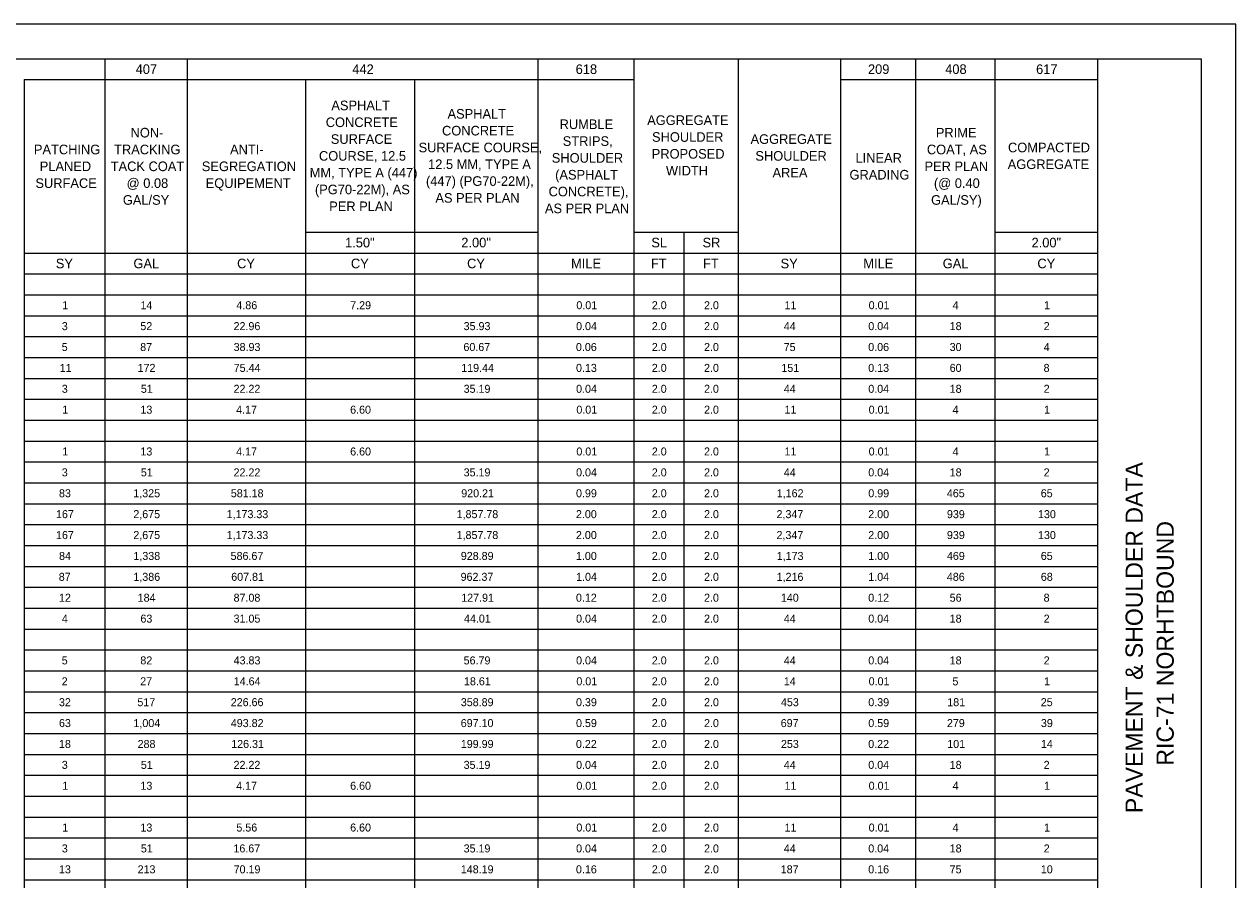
# Model space of a CAD drawing. Extents: x 0 to 34, y 0 to 22.
# Drawn here: x 16.42 to 34, y 9.59 to 22 of the extents above; entities that cross this region are included whole.
import ezdxf

# ---------------------------------------------------------------- set-up
doc = ezdxf.new("R2010")
doc.units = 0
for name, color, linetype in [('SH_Border', 7, 'Continuous'), ('SH_Cut_Line', 7, 'Continuous'), ('SH_Data', 7, 'Continuous'), ('SH_Text', 7, 'Continuous')]:
    doc.layers.add(name, color=color, linetype=linetype)

msp = doc.modelspace()

# ---------------------------------------------------------------- linework, layer by layer
at = {"layer": 'SH_Border'}
msp.add_line((32, 0.5), (32, 21.5), dxfattribs=at)
msp.add_lwpolyline([(1.5, 21.5), (33.5, 21.5), (33.5, 0.5), (1.5, 0.5)], close=True, dxfattribs=at)
at = {"layer": 'SH_Cut_Line'}
msp.add_lwpolyline([(0, 0), (34, 0), (34, 22), (0, 22)], close=True, dxfattribs=at)
at = {"layer": 'SH_Text'}
for p, q in [((16.417, 21.5), (18.78, 21.5)), ((17.588, 21.5), (17.588, 20.399)), ((18.78, 21.5), (22.082, 21.5)), ((18.78, 21.5), (18.78, 20.399)), ((22.082, 21.5), (32, 21.5)), ((23.87, 21.5), (23.87, 20.399)), ((25.264, 21.5), (25.264, 20.399)), ((26.779, 21.5), (26.779, 20.399)), ((28.263, 21.5), (28.263, 20.399)), ((29.354, 21.5), (29.354, 20.399)), ((30.505, 21.5), (30.505, 20.399)), ((16.417, 21.197), (18.78, 21.197)), ((16.417, 21.197), (16.417, 20.399)), ((18.78, 21.197), (22.082, 21.197)), ((20.497, 21.197), (20.497, 20.399)), ((22.082, 21.197), (25.264, 21.197)), ((22.082, 21.197), (22.082, 20.399)), ((28.263, 21.197), (32, 21.197)), ((16.417, 20.399), (16.417, 19.288)), ((17.588, 20.399), (17.588, 19.288)), ((18.78, 20.399), (18.78, 19.288)), ((20.497, 20.399), (20.497, 19.288)), ((22.082, 20.399), (22.082, 19.288)), ((23.87, 20.399), (23.87, 19.288)), ((25.264, 20.399), (25.264, 19.288)), ((26.779, 20.399), (26.779, 19.288)), ((28.263, 20.399), (28.263, 19.288)), ((29.354, 20.399), (29.354, 19.288)), ((30.505, 20.399), (30.505, 19.288)), ((16.417, 19.288), (16.417, 18.379)), ((17.588, 19.288), (17.588, 18.379)), ((18.78, 19.288), (18.78, 18.379)), ((20.497, 19.288), (20.497, 18.379)), ((22.082, 19.288), (22.082, 18.379)), ((23.87, 19.288), (23.87, 18.379)), ((25.264, 19.288), (25.264, 18.379)), ((26.779, 19.288), (26.779, 18.379)), ((28.263, 19.288), (28.263, 18.379)), ((29.354, 19.288), (29.354, 18.379)), ((30.505, 19.288), (30.505, 18.379)), ((20.497, 18.985), (22.082, 18.985)), ((22.082, 18.985), (23.87, 18.985)), ((25.264, 18.985), (26.779, 18.985)), ((25.991, 18.985), (25.991, 18.379)), ((30.505, 18.985), (32, 18.985)), ((16.417, 18.682), (18.78, 18.682)), ((18.78, 18.682), (22.082, 18.682)), ((22.082, 18.682), (32, 18.682)), ((16.417, 18.379), (18.78, 18.379)), ((16.417, 18.379), (16.417, 12.623)), ((17.588, 18.379), (17.588, 12.623)), ((18.78, 18.379), (22.082, 18.379)), ((18.78, 18.379), (18.78, 12.623)), ((20.497, 18.379), (20.497, 12.623)), ((22.082, 18.379), (32, 18.379)), ((22.082, 18.379), (22.082, 12.623)), ((23.87, 18.379), (23.87, 12.623)), ((25.264, 18.379), (25.264, 12.623)), ((25.991, 18.379), (25.991, 12.623)), ((26.779, 18.379), (26.779, 12.623)), ((28.263, 18.379), (28.263, 12.623)), ((29.354, 18.379), (29.354, 12.623)), ((30.505, 18.379), (30.505, 12.623)), ((16.417, 18.076), (18.78, 18.076)), ((18.78, 18.076), (22.082, 18.076)), ((22.082, 18.076), (32, 18.076)), ((16.417, 17.773), (18.78, 17.773)), ((18.78, 17.773), (22.082, 17.773)), ((22.082, 17.773), (32, 17.773)), ((16.417, 17.47), (18.78, 17.47)), ((18.78, 17.47), (22.082, 17.47)), ((22.082, 17.47), (32, 17.47)), ((16.417, 17.167), (18.78, 17.167)), ((18.78, 17.167), (22.082, 17.167)), ((22.082, 17.167), (32, 17.167)), ((16.417, 16.864), (18.78, 16.864)), ((18.78, 16.864), (22.082, 16.864)), ((22.082, 16.864), (32, 16.864)), ((16.417, 16.561), (18.78, 16.561)), ((18.78, 16.561), (22.082, 16.561)), ((22.082, 16.561), (32, 16.561)), ((16.417, 16.258), (18.78, 16.258)), ((18.78, 16.258), (22.082, 16.258)), ((22.082, 16.258), (32, 16.258)), ((16.417, 15.955), (18.78, 15.955)), ((18.78, 15.955), (22.082, 15.955)), ((22.082, 15.955), (32, 15.955)), ((16.417, 15.652), (18.78, 15.652)), ((18.78, 15.652), (22.082, 15.652)), ((22.082, 15.652), (32, 15.652)), ((16.417, 15.35), (18.78, 15.35)), ((18.78, 15.35), (22.082, 15.35)), ((22.082, 15.35), (32, 15.35)), ((16.417, 15.047), (18.78, 15.047)), ((18.78, 15.047), (22.082, 15.047)), ((22.082, 15.047), (32, 15.047)), ((16.417, 14.744), (18.78, 14.744)), ((18.78, 14.744), (22.082, 14.744)), ((22.082, 14.744), (32, 14.744)), ((16.417, 14.441), (18.78, 14.441)), ((18.78, 14.441), (22.082, 14.441)), ((22.082, 14.441), (32, 14.441)), ((16.417, 14.138), (18.78, 14.138)), ((18.78, 14.138), (22.082, 14.138)), ((22.082, 14.138), (32, 14.138)), ((16.417, 13.835), (18.78, 13.835)), ((18.78, 13.835), (22.082, 13.835)), ((22.082, 13.835), (32, 13.835)), ((16.417, 13.532), (18.78, 13.532)), ((18.78, 13.532), (22.082, 13.532)), ((22.082, 13.532), (32, 13.532)), ((16.417, 13.229), (18.78, 13.229)), ((18.78, 13.229), (22.082, 13.229)), ((22.082, 13.229), (32, 13.229)), ((16.417, 12.926), (18.78, 12.926)), ((18.78, 12.926), (22.082, 12.926)), ((22.082, 12.926), (32, 12.926)), ((16.417, 12.623), (18.78, 12.623)), ((16.417, 12.623), (16.417, 9.593)), ((17.588, 12.623), (17.588, 9.593)), ((18.78, 12.623), (22.082, 12.623)), ((18.78, 12.623), (18.78, 9.593)), ((20.497, 12.623), (20.497, 9.593)), ((22.082, 12.623), (32, 12.623)), ((22.082, 12.623), (22.082, 9.593)), ((23.87, 12.623), (23.87, 9.593)), ((25.264, 12.623), (25.264, 9.593)), ((25.991, 12.623), (25.991, 9.593)), ((26.779, 12.623), (26.779, 9.593)), ((28.263, 12.623), (28.263, 9.593)), ((29.354, 12.623), (29.354, 9.593)), ((30.505, 12.623), (30.505, 9.593)), ((16.417, 12.32), (18.78, 12.32)), ((18.78, 12.32), (22.082, 12.32)), ((22.082, 12.32), (32, 12.32)), ((16.417, 12.017), (18.78, 12.017)), ((18.78, 12.017), (22.082, 12.017)), ((22.082, 12.017), (32, 12.017)), ((16.417, 11.714), (18.78, 11.714)), ((18.78, 11.714), (22.082, 11.714)), ((22.082, 11.714), (32, 11.714)), ((16.417, 11.411), (18.78, 11.411)), ((18.78, 11.411), (22.082, 11.411)), ((22.082, 11.411), (32, 11.411)), ((16.417, 11.108), (18.78, 11.108)), ((18.78, 11.108), (22.082, 11.108)), ((22.082, 11.108), (32, 11.108)), ((16.417, 10.805), (18.78, 10.805)), ((18.78, 10.805), (22.082, 10.805)), ((22.082, 10.805), (32, 10.805)), ((16.417, 10.502), (18.78, 10.502)), ((18.78, 10.502), (22.082, 10.502)), ((22.082, 10.502), (32, 10.502)), ((16.417, 10.199), (18.78, 10.199)), ((18.78, 10.199), (22.082, 10.199)), ((22.082, 10.199), (32, 10.199)), ((16.417, 9.896), (18.78, 9.896)), ((18.78, 9.896), (22.082, 9.896)), ((22.082, 9.896), (32, 9.896)), ((16.417, 9.593), (18.78, 9.593)), ((16.417, 9.593), (16.417, 7.169)), ((17.588, 9.593), (17.588, 7.169)), ((18.78, 9.593), (22.082, 9.593)), ((18.78, 9.593), (18.78, 7.169)), ((20.497, 9.593), (20.497, 7.169)), ((22.082, 9.593), (32, 9.593)), ((22.082, 9.593), (22.082, 7.169)), ((23.87, 9.593), (23.87, 7.169)), ((25.264, 9.593), (25.264, 7.169)), ((25.991, 9.593), (25.991, 7.169)), ((26.779, 9.593), (26.779, 7.169)), ((28.263, 9.593), (28.263, 7.169)), ((29.354, 9.593), (29.354, 7.169)), ((30.505, 9.593), (30.505, 7.169))]:
    msp.add_line(p, q, dxfattribs=at)

# ---------------------------------------------------------------- texts
at = {"layer": 'SH_Data'}
for s, p in [('PAVEMENT & SHOULDER DATA ', (32.65, 10.559)), ('RIC-71 NORHTBOUND', (33.1, 11.248))]:
    msp.add_text(s, height=0.25, rotation=90, dxfattribs=at).set_placement(p)
at = {"layer": 'SH_Text'}
for s, height, p in [('407', 0.1394, (18.034, 21.279)), ('442', 0.1394, (21.178, 21.279)), ('618', 0.1394, (24.42, 21.279)), ('209', 0.1394, (28.662, 21.279)), ('408', 0.1394, (29.783, 21.279)), ('617', 0.1394, (31.102, 21.279)), ('ASPHALT ', 0.1394, (20.874, 20.753)), ('ASPHALT ', 0.1394, (22.56, 20.631)), ('CONCRETE ', 0.1394, (20.793, 20.509)), ('RUMBLE ', 0.1394, (24.187, 20.48)), ('AGGREGATE ', 0.1394, (25.458, 20.539)), ('NON-', 0.1394, (17.96, 20.358)), ('SURFACE ', 0.1394, (20.866, 20.265)), ('CONCRETE ', 0.1394, (22.48, 20.387)), ('SHOULDER ', 0.1394, (25.528, 20.295)), ('AGGREGATE ', 0.1394, (26.958, 20.265)), ('PRIME ', 0.1394, (29.647, 20.358)), ('PATCHING ', 0.1394, (16.557, 20.114)), ('TRACKING ', 0.1394, (17.721, 20.114)), ('ANTI-', 0.1394, (19.404, 20.114)), ('SURFACE COURSE, ', 0.13937, (22.14, 20.143)), ('STRIPS, ', 0.1394, (24.232, 20.236)), ('COAT, AS ', 0.1394, (29.517, 20.114)), ('COMPACTED ', 0.1394, (30.694, 20.143)), ('COURSE, 12.5 ', 0.13937, (20.694, 20.021)), ('SHOULDER ', 0.1394, (24.073, 19.992)), ('PROPOSED ', 0.1394, (25.524, 20.051)), ('SHOULDER ', 0.1394, (27.028, 20.021)), ('LINEAR ', 0.1394, (28.481, 19.992)), ('PLANED ', 0.1394, (16.642, 19.87)), ('TACK COAT ', 0.1394, (17.672, 19.87)), ('SEGREGATION ', 0.13937, (18.994, 19.87)), ('MM, TYPE A (447) ', 0.13937, (20.56, 19.778)), ('12.5 MM, TYPE A ', 0.13937, (22.278, 19.9)), ('(ASPHALT ', 0.1394, (24.122, 19.748)), ('WIDTH', 0.1394, (25.73, 19.807)), ('AREA', 0.1394, (27.277, 19.778)), ('GRADING', 0.1394, (28.394, 19.748)), ('PER PLAN ', 0.1394, (29.483, 19.87)), ('AGGREGATE', 0.1394, (30.69, 19.9)), ('SURFACE', 0.1394, (16.579, 19.626)), ('@ 0.08 ', 0.1394, (17.903, 19.626)), ('EQUIPEMENT', 0.1394, (19.05, 19.626)), ('(447) (PG70-22M), ', 0.13937, (22.247, 19.656)), ('(@ 0.40 ', 0.1394, (29.619, 19.626)), ('GAL/SY', 0.1394, (17.848, 19.382)), ('(PG70-22M), AS ', 0.13937, (20.636, 19.534)), ('AS PER PLAN', 0.13937, (22.384, 19.412)), ('CONCRETE), ', 0.13937, (24.027, 19.504)), ('GAL/SY)', 0.1394, (29.578, 19.382)), ('PER PLAN', 0.1394, (20.843, 19.29)), ('AS PER PLAN', 0.13937, (23.974, 19.26)), ('1.50"', 0.1394, (21.073, 18.764)), ('2.00"', 0.1394, (22.76, 18.764)), ('SL', 0.1394, (25.518, 18.764)), ('SR', 0.1394, (26.261, 18.764)), ('2.00"', 0.1394, (31.036, 18.764)), ('SY', 0.1394, (16.875, 18.461)), ('GAL', 0.1394, (18.002, 18.461)), ('CY', 0.1394, (19.506, 18.461)), ('CY', 0.1394, (21.158, 18.461)), ('CY', 0.1394, (22.844, 18.461)), ('MILE', 0.1394, (24.353, 18.461)), ('FT', 0.1394, (25.512, 18.461)), ('FT', 0.1394, (26.269, 18.461)), ('SY', 0.1394, (27.394, 18.461)), ('MILE', 0.1394, (28.595, 18.461)), ('GAL', 0.1394, (29.747, 18.461)), ('CY', 0.1394, (31.121, 18.461)), ('1', 0.116, (16.968, 17.867)), ('14', 0.1161, (18.104, 17.867)), ('4.86', 0.1161, (19.496, 17.867)), ('7.29', 0.1161, (21.148, 17.867)), ('0.01', 0.1161, (24.43, 17.867)), ('2.0', 0.1161, (25.525, 17.867)), ('2.0', 0.1161, (26.283, 17.867)), ('11', 0.1161, (27.451, 17.867)), ('0.01', 0.1161, (28.672, 17.867)), ('4', 0.116, (29.89, 17.867)), ('1', 0.116, (31.218, 17.867)), ('3', 0.116, (16.962, 17.564)), ('52', 0.1161, (18.102, 17.564)), ('22.96', 0.1161, (19.455, 17.564)), ('35.93', 0.1161, (22.794, 17.564)), ('0.04', 0.1161, (24.426, 17.564)), ('2.0', 0.1161, (25.525, 17.564)), ('2.0', 0.1161, (26.283, 17.564)), ('44', 0.1161, (27.441, 17.564)), ('0.04', 0.1161, (28.667, 17.564)), ('18', 0.1161, (29.848, 17.564)), ('2', 0.116, (31.212, 17.564)), ('5', 0.116, (16.961, 17.261)), ('87', 0.1161, (18.1, 17.261)), ('38.93', 0.1161, (19.456, 17.261)), ('60.67', 0.1161, (22.791, 17.261)), ('0.06', 0.1161, (24.424, 17.261)), ('2.0', 0.1161, (25.525, 17.261)), ('2.0', 0.1161, (26.283, 17.261)), ('75', 0.1161, (27.439, 17.261)), ('0.06', 0.1161, (28.666, 17.261)), ('30', 0.1161, (29.848, 17.261)), ('4', 0.116, (31.213, 17.261)), ('11', 0.1161, (16.932, 16.958)), ('172', 0.1161, (18.062, 16.958)), ('75.44', 0.1161, (19.457, 16.958)), ('119.44', 0.1161, (22.759, 16.958)), ('0.13', 0.1161, (24.425, 16.958)), ('2.0', 0.1161, (25.525, 16.958)), ('2.0', 0.1161, (26.283, 16.958)), ('151', 0.1161, (27.405, 16.958)), ('0.13', 0.1161, (28.666, 16.958)), ('60', 0.1161, (29.848, 16.958)), ('8', 0.116, (31.211, 16.958)), ('3', 0.116, (16.962, 16.655)), ('51', 0.1161, (18.109, 16.655)), ('22.22', 0.1161, (19.455, 16.655)), ('35.19', 0.1161, (22.794, 16.655)), ('0.04', 0.1161, (24.426, 16.655)), ('2.0', 0.1161, (25.525, 16.655)), ('2.0', 0.1161, (26.283, 16.655)), ('44', 0.1161, (27.441, 16.655)), ('0.04', 0.1161, (28.667, 16.655)), ('18', 0.1161, (29.848, 16.655)), ('2', 0.116, (31.212, 16.655)), ('1', 0.116, (16.968, 16.352)), ('13', 0.1161, (18.103, 16.352)), ('4.17', 0.1161, (19.493, 16.352)), ('6.60', 0.1161, (21.147, 16.352)), ('0.01', 0.1161, (24.43, 16.352)), ('2.0', 0.1161, (25.525, 16.352)), ('2.0', 0.1161, (26.283, 16.352)), ('11', 0.1161, (27.451, 16.352)), ('0.01', 0.1161, (28.672, 16.352)), ('4', 0.116, (29.89, 16.352)), ('1', 0.116, (31.218, 16.352)), ('1', 0.116, (16.968, 15.746)), ('13', 0.1161, (18.103, 15.746)), ('4.17', 0.1161, (19.493, 15.746)), ('6.60', 0.1161, (21.147, 15.746)), ('0.01', 0.1161, (24.43, 15.746)), ('2.0', 0.1161, (25.525, 15.746)), ('2.0', 0.1161, (26.283, 15.746)), ('11', 0.1161, (27.451, 15.746)), ('0.01', 0.1161, (28.672, 15.746)), ('4', 0.116, (29.89, 15.746)), ('1', 0.116, (31.218, 15.746)), ('3', 0.116, (16.962, 15.443)), ('51', 0.1161, (18.109, 15.443)), ('22.22', 0.1161, (19.455, 15.443)), ('35.19', 0.1161, (22.794, 15.443)), ('0.04', 0.1161, (24.426, 15.443)), ('2.0', 0.1161, (25.525, 15.443)), ('2.0', 0.1161, (26.283, 15.443)), ('44', 0.1161, (27.441, 15.443)), ('0.04', 0.1161, (28.667, 15.443)), ('18', 0.1161, (29.848, 15.443)), ('2', 0.116, (31.212, 15.443)), ('83', 0.1161, (16.921, 15.14)), ('1,325', 0.1161, (18, 15.14)), ('581.18', 0.1161, (19.415, 15.14)), ('920.21', 0.1161, (22.759, 15.14)), ('0.99', 0.1161, (24.425, 15.14)), ('2.0', 0.1161, (25.525, 15.14)), ('2.0', 0.1161, (26.283, 15.14)), ('1,162', 0.1161, (27.338, 15.14)), ('0.99', 0.1161, (28.667, 15.14)), ('465', 0.1161, (29.807, 15.14)), ('65', 0.1161, (31.17, 15.14)), ('167', 0.1161, (16.878, 14.837)), ('2,675', 0.1161, (18, 14.837)), ('1,173.33', 0.1161, (19.354, 14.837)), ('1,857.78', 0.1161, (22.692, 14.837)), ('2.00', 0.1161, (24.424, 14.837)), ('2.0', 0.1161, (25.525, 14.837)), ('2.0', 0.1161, (26.283, 14.837)), ('2,347', 0.1161, (27.335, 14.837)), ('2.00', 0.1161, (28.666, 14.837)), ('939', 0.1161, (29.808, 14.837)), ('130', 0.1161, (31.13, 14.837)), ('167', 0.1161, (16.878, 14.534)), ('2,675', 0.1161, (18, 14.534)), ('1,173.33', 0.1161, (19.354, 14.534)), ('1,857.78', 0.1161, (22.692, 14.534)), ('2.00', 0.1161, (24.424, 14.534)), ('2.0', 0.1161, (25.525, 14.534)), ('2.0', 0.1161, (26.283, 14.534)), ('2,347', 0.1161, (27.335, 14.534)), ('2.00', 0.1161, (28.666, 14.534)), ('939', 0.1161, (29.808, 14.534)), ('130', 0.1161, (31.13, 14.534)), ('84', 0.1161, (16.922, 14.231)), ('1,338', 0.1161, (18.001, 14.231)), ('586.67', 0.1161, (19.412, 14.231)), ('928.89', 0.1161, (22.753, 14.231)), ('1.00', 0.1161, (24.424, 14.231)), ('2.0', 0.1161, (25.525, 14.231)), ('2.0', 0.1161, (26.283, 14.231)), ('1,173', 0.1161, (27.338, 14.231)), ('1.00', 0.1161, (28.666, 14.231)), ('469', 0.1161, (29.808, 14.231)), ('65', 0.1161, (31.17, 14.231)), ('87', 0.1161, (16.918, 13.928)), ('1,386', 0.1161, (18.001, 13.928)), ('607.81', 0.1161, (19.421, 13.928)), ('962.37', 0.1161, (22.75, 13.928)), ('1.04', 0.1161, (24.426, 13.928)), ('2.0', 0.1161, (25.525, 13.928)), ('2.0', 0.1161, (26.283, 13.928)), ('1,216', 0.1161, (27.337, 13.928)), ('1.04', 0.1161, (28.667, 13.928)), ('486', 0.1161, (29.807, 13.928)), ('68', 0.1161, (31.171, 13.928)), ('12', 0.1161, (16.921, 13.625)), ('184', 0.1161, (18.063, 13.625)), ('87.08', 0.1161, (19.455, 13.625)), ('127.91', 0.1161, (22.759, 13.625)), ('0.12', 0.1161, (24.424, 13.625)), ('2.0', 0.1161, (25.525, 13.625)), ('2.0', 0.1161, (26.283, 13.625)), ('140', 0.1161, (27.398, 13.625)), ('0.12', 0.1161, (28.666, 13.625)), ('56', 0.1161, (29.848, 13.625)), ('8', 0.116, (31.211, 13.625)), ('4', 0.116, (16.963, 13.322)), ('63', 0.1161, (18.103, 13.322)), ('31.05', 0.1161, (19.455, 13.322)), ('44.01', 0.1161, (22.799, 13.322)), ('0.04', 0.1161, (24.426, 13.322)), ('2.0', 0.1161, (25.525, 13.322)), ('2.0', 0.1161, (26.283, 13.322)), ('44', 0.1161, (27.441, 13.322)), ('0.04', 0.1161, (28.667, 13.322)), ('18', 0.1161, (29.848, 13.322)), ('2', 0.116, (31.212, 13.322)), ('5', 0.116, (16.961, 12.716)), ('82', 0.1161, (18.102, 12.716)), ('43.83', 0.1161, (19.456, 12.716)), ('56.79', 0.1161, (22.794, 12.716)), ('0.04', 0.1161, (24.426, 12.716)), ('2.0', 0.1161, (25.525, 12.716)), ('2.0', 0.1161, (26.283, 12.716)), ('44', 0.1161, (27.441, 12.716)), ('0.04', 0.1161, (28.667, 12.716)), ('18', 0.1161, (29.848, 12.716)), ('2', 0.116, (31.212, 12.716)), ('2', 0.116, (16.961, 12.413)), ('27', 0.1161, (18.1, 12.413)), ('14.64', 0.1161, (19.457, 12.413)), ('18.61', 0.1161, (22.799, 12.413)), ('0.01', 0.1161, (24.43, 12.413)), ('2.0', 0.1161, (25.525, 12.413)), ('2.0', 0.1161, (26.283, 12.413)), ('14', 0.1161, (27.441, 12.413)), ('0.01', 0.1161, (28.672, 12.413)), ('5', 0.116, (29.888, 12.413)), ('1', 0.116, (31.218, 12.413)), ('32', 0.1161, (16.921, 12.11)), ('517', 0.1161, (18.059, 12.11)), ('226.66', 0.1161, (19.414, 12.11)), ('358.89', 0.1161, (22.753, 12.11)), ('0.39', 0.1161, (24.425, 12.11)), ('2.0', 0.1161, (25.525, 12.11)), ('2.0', 0.1161, (26.283, 12.11)), ('453', 0.1161, (27.399, 12.11)), ('0.39', 0.1161, (28.667, 12.11)), ('181', 0.1161, (29.813, 12.11)), ('25', 0.1161, (31.17, 12.11)), ('63', 0.1161, (16.921, 11.807)), ('1,004', 0.1161, (18.002, 11.807)), ('493.82', 0.1161, (19.415, 11.807)), ('697.10', 0.1161, (22.752, 11.807)), ('0.59', 0.1161, (24.425, 11.807)), ('2.0', 0.1161, (25.525, 11.807)), ('2.0', 0.1161, (26.283, 11.807)), ('697', 0.1161, (27.396, 11.807)), ('0.59', 0.1161, (28.667, 11.807)), ('279', 0.1161, (29.808, 11.807)), ('39', 0.1161, (31.172, 11.807)), ('18', 0.1161, (16.921, 11.504)), ('288', 0.1161, (18.062, 11.504)), ('126.31', 0.1161, (19.421, 11.504)), ('199.99', 0.1161, (22.753, 11.504)), ('0.22', 0.1161, (24.424, 11.504)), ('2.0', 0.1161, (25.525, 11.504)), ('2.0', 0.1161, (26.283, 11.504)), ('253', 0.1161, (27.399, 11.504)), ('0.22', 0.1161, (28.666, 11.504)), ('101', 0.1161, (29.813, 11.504)), ('14', 0.1161, (31.172, 11.504)), ('3', 0.116, (16.962, 11.201)), ('51', 0.1161, (18.109, 11.201)), ('22.22', 0.1161, (19.455, 11.201)), ('35.19', 0.1161, (22.794, 11.201)), ('0.04', 0.1161, (24.426, 11.201)), ('2.0', 0.1161, (25.525, 11.201)), ('2.0', 0.1161, (26.283, 11.201)), ('44', 0.1161, (27.441, 11.201)), ('0.04', 0.1161, (28.667, 11.201)), ('18', 0.1161, (29.848, 11.201)), ('2', 0.116, (31.212, 11.201)), ('1', 0.116, (16.968, 10.898)), ('13', 0.1161, (18.103, 10.898)), ('4.17', 0.1161, (19.493, 10.898)), ('6.60', 0.1161, (21.147, 10.898)), ('0.01', 0.1161, (24.43, 10.898)), ('2.0', 0.1161, (25.525, 10.898)), ('2.0', 0.1161, (26.283, 10.898)), ('11', 0.1161, (27.451, 10.898)), ('0.01', 0.1161, (28.672, 10.898)), ('4', 0.116, (29.89, 10.898)), ('1', 0.116, (31.218, 10.898)), ('1', 0.116, (16.968, 10.292)), ('13', 0.1161, (18.103, 10.292)), ('5.56', 0.1161, (19.496, 10.292)), ('6.60', 0.1161, (21.147, 10.292)), ('0.01', 0.1161, (24.43, 10.292)), ('2.0', 0.1161, (25.525, 10.292)), ('2.0', 0.1161, (26.283, 10.292)), ('11', 0.1161, (27.451, 10.292)), ('0.01', 0.1161, (28.672, 10.292)), ('4', 0.116, (29.89, 10.292)), ('1', 0.116, (31.218, 10.292)), ('3', 0.116, (16.962, 9.989)), ('51', 0.1161, (18.109, 9.989)), ('16.67', 0.1161, (19.453, 9.989)), ('35.19', 0.1161, (22.794, 9.989)), ('0.04', 0.1161, (24.426, 9.989)), ('2.0', 0.1161, (25.525, 9.989)), ('2.0', 0.1161, (26.283, 9.989)), ('44', 0.1161, (27.441, 9.989)), ('0.04', 0.1161, (28.667, 9.989)), ('18', 0.1161, (29.848, 9.989)), ('2', 0.116, (31.212, 9.989)), ('13', 0.1161, (16.921, 9.686)), ('213', 0.1161, (18.062, 9.686)), ('70.19', 0.1161, (19.456, 9.686)), ('148.19', 0.1161, (22.753, 9.686)), ('0.16', 0.1161, (24.424, 9.686)), ('2.0', 0.1161, (25.525, 9.686)), ('2.0', 0.1161, (26.283, 9.686)), ('187', 0.1161, (27.396, 9.686)), ('0.16', 0.1161, (28.666, 9.686)), ('75', 0.1161, (29.847, 9.686)), ('10', 0.1161, (31.171, 9.686))]:
    msp.add_text(s, height=height, dxfattribs=at).set_placement(p)

doc.saveas('drawing.dxf')
